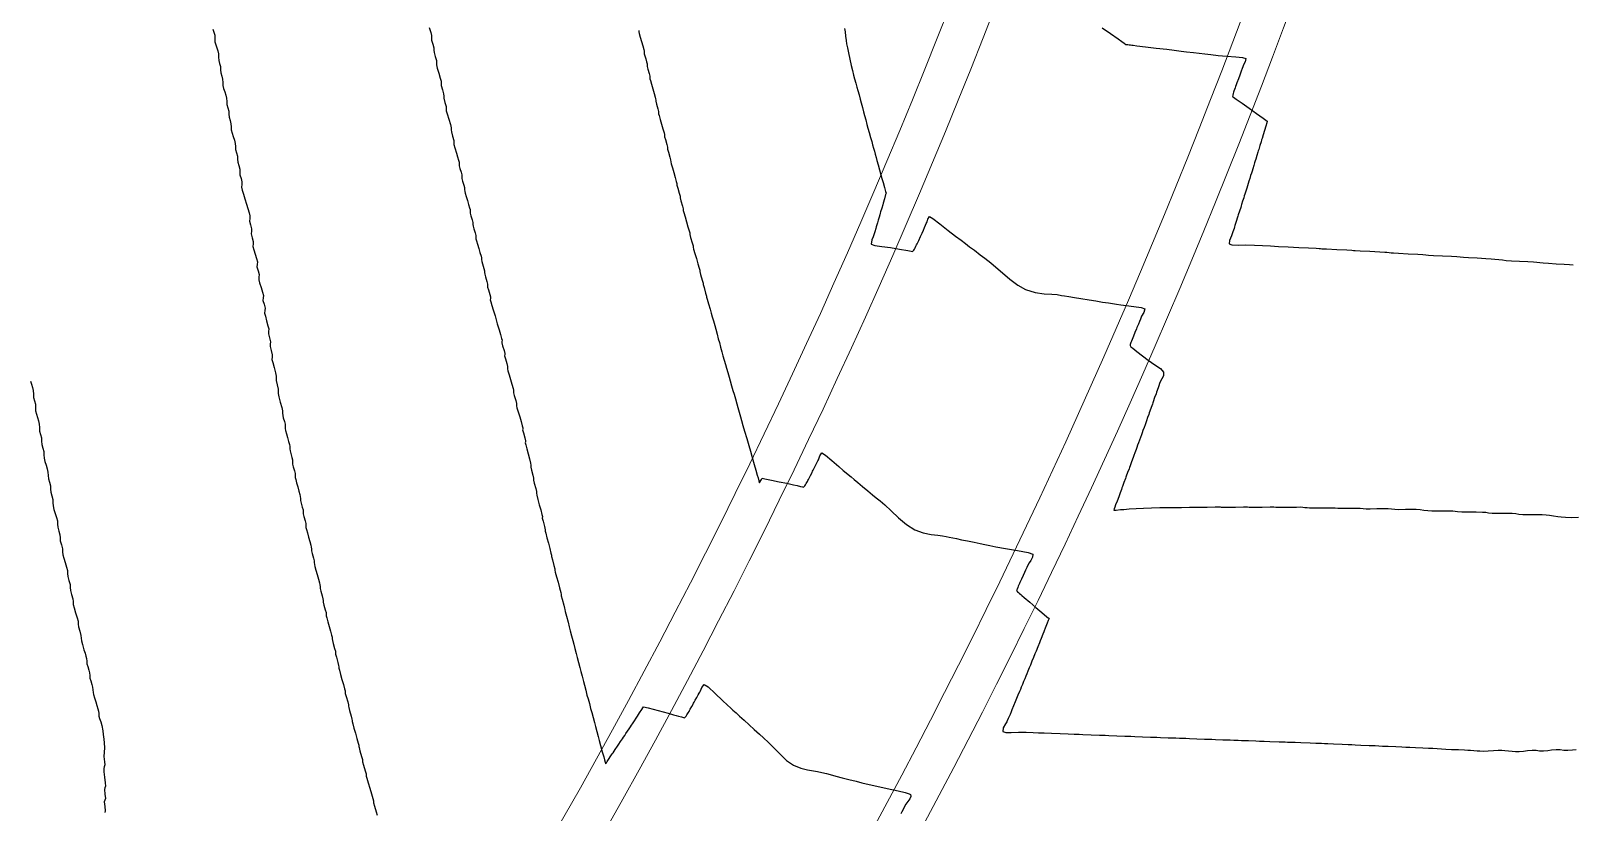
# Model space of a CAD drawing. Header units: millimetres. Extents: x 340454 to 342791, y 6993867 to 6995092.
# Drawn here: x 341823 to 341895.4, y 6994410.2 to 6994447 of the extents above; entities that cross this region are included whole.
import ezdxf

# ---------------------------------------------------------------- set-up
doc = ezdxf.new("R2010")
doc.units = ezdxf.units.MM
doc.header["$LTSCALE"] = 10
for name, color, linetype in [('T-HM-CURVA_INTERMEDIARIA', 45, 'Continuous'), ('T-HM-CURVA_MESTRA', 20, 'Continuous'), ('URB-Calçadas', 2, 'Continuous'), ('URB-Quadras', 3, 'Continuous')]:
    doc.layers.add(name, color=color, linetype=linetype)

msp = doc.modelspace()

# ---------------------------------------------------------------- linework, layer by layer
at = {"layer": 'T-HM-CURVA_INTERMEDIARIA', "color": 45, "linetype": 'Continuous', "lineweight": -3, "flags": 128}
for points, elevation in [([(341841.685, 6994447.112), (341841.751, 6994446.888), (341841.79, 6994446.741), (341841.793, 6994446.634), (341841.796, 6994446.526), (341841.849, 6994446.338), (341841.902, 6994446.152), (341841.905, 6994446.046), (341841.908, 6994445.94), (341841.962, 6994445.751), (341842.016, 6994445.562), (341842.019, 6994445.458), (341842.022, 6994445.354), (341842.061, 6994445.206), (341842.131, 6994444.973), (341842.201, 6994444.736), (341842.241, 6994444.587), (341842.244, 6994444.485), (341842.247, 6994444.383), (341842.303, 6994444.187), (341842.359, 6994443.993), (341842.362, 6994443.893), (341842.365, 6994443.793), (341842.422, 6994443.595), (341842.478, 6994443.4), (341842.481, 6994443.301), (341842.485, 6994443.202), (341842.526, 6994443.051), (341842.599, 6994442.806), (341842.673, 6994442.557), (341842.715, 6994442.404), (341842.718, 6994442.308), (341842.721, 6994442.211), (341842.78, 6994442.008), (341842.838, 6994441.806), (341842.842, 6994441.711), (341842.845, 6994441.617), (341842.888, 6994441.463), (341842.964, 6994441.208), (341843.016, 6994441.03), (341843.061, 6994440.88), (341843.083, 6994440.793), (341843.087, 6994440.701), (341843.091, 6994440.61), (341843.124, 6994440.491), (341843.179, 6994440.309), (341843.212, 6994440.191), (341843.215, 6994440.101), (341843.219, 6994440.011), (341843.252, 6994439.892), (341843.308, 6994439.707), (341843.342, 6994439.589), (341843.345, 6994439.5), (341843.349, 6994439.412), (341843.372, 6994439.325), (341843.418, 6994439.171), (341843.473, 6994438.986), (341843.529, 6994438.799), (341843.576, 6994438.642), (341843.599, 6994438.555), (341843.602, 6994438.469), (341843.606, 6994438.383), (341843.641, 6994438.261), (341843.699, 6994438.069), (341843.733, 6994437.948), (341843.737, 6994437.864), (341843.741, 6994437.78), (341843.776, 6994437.657), (341843.835, 6994437.462), (341843.87, 6994437.341), (341843.873, 6994437.258), (341843.877, 6994437.176), (341843.901, 6994437.089), (341843.949, 6994436.927), (341844.008, 6994436.733), (341844.066, 6994436.536), (341844.116, 6994436.371), (341844.14, 6994436.284), (341844.143, 6994436.204), (341844.147, 6994436.125), (341844.183, 6994436), (341844.245, 6994435.796), (341844.281, 6994435.672), (341844.285, 6994435.594), (341844.288, 6994435.517), (341844.325, 6994435.391), (341844.388, 6994435.184), (341844.424, 6994435.059), (341844.424, 6994434.985), (341844.425, 6994434.911), (341844.462, 6994434.784), (341844.526, 6994434.574), (341844.562, 6994434.45), (341844.556, 6994434.38), (341844.549, 6994434.311), (341844.573, 6994434.225), (341844.626, 6994434.053), (341844.688, 6994433.846), (341844.774, 6994433.556), (341844.88, 6994433.193), (341844.965, 6994432.898), (341845.028, 6994432.683), (341845.081, 6994432.503), (341845.104, 6994432.416), (341845.098, 6994432.352), (341845.093, 6994432.288), (341845.129, 6994432.157), (341845.196, 6994431.932), (341845.233, 6994431.801), (341845.228, 6994431.739), (341845.222, 6994431.677), (341845.26, 6994431.545), (341845.328, 6994431.317), (341845.365, 6994431.186), (341845.36, 6994431.126), (341845.355, 6994431.066), (341845.379, 6994430.977), (341845.434, 6994430.792), (341845.5, 6994430.57), (341845.566, 6994430.345), (341845.622, 6994430.155), (341845.647, 6994430.066), (341845.642, 6994430.009), (341845.638, 6994429.952), (341845.677, 6994429.817), (341845.748, 6994429.58), (341845.787, 6994429.445), (341845.783, 6994429.389), (341845.778, 6994429.334), (341845.804, 6994429.245), (341845.862, 6994429.052), (341845.93, 6994428.822), (341845.997, 6994428.59), (341846.053, 6994428.394), (341846.077, 6994428.305), (341846.074, 6994428.253), (341846.07, 6994428.201), (341846.104, 6994428.065), (341846.166, 6994427.825), (341846.2, 6994427.69), (341846.196, 6994427.64), (341846.192, 6994427.59), (341846.214, 6994427.501), (341846.264, 6994427.306), (341846.324, 6994427.074), (341846.385, 6994426.839), (341846.436, 6994426.64), (341846.458, 6994426.55), (341846.452, 6994426.457), (341846.487, 6994426.317), (341846.552, 6994426.068), (341846.587, 6994425.929), (341846.581, 6994425.839), (341846.617, 6994425.699), (341846.683, 6994425.447), (341846.719, 6994425.307), (341846.713, 6994425.221), (341846.736, 6994425.131), (341846.789, 6994424.927), (341846.853, 6994424.684), (341846.917, 6994424.439), (341846.972, 6994424.231), (341846.995, 6994424.139), (341846.99, 6994424.061), (341847.027, 6994423.916), (341847.096, 6994423.655), (341847.134, 6994423.511), (341847.13, 6994423.436), (341847.154, 6994423.343), (341847.209, 6994423.133), (341847.276, 6994422.881), (341847.343, 6994422.627), (341847.4, 6994422.412), (341847.424, 6994422.318), (341847.426, 6994422.248), (341847.465, 6994422.099), (341847.537, 6994421.829), (341847.576, 6994421.68), (341847.578, 6994421.614), (341847.603, 6994421.52), (341847.661, 6994421.302), (341847.73, 6994421.042), (341847.8, 6994420.779), (341847.859, 6994420.557), (341847.884, 6994420.461), (341847.886, 6994420.403), (341847.926, 6994420.25), (341848.001, 6994419.969), (341848.042, 6994419.817), (341848.044, 6994419.763), (341848.07, 6994419.667), (341848.131, 6994419.442), (341848.202, 6994419.172), (341848.259, 6994418.948), (341848.306, 6994418.756), (341848.364, 6994418.527), (341848.421, 6994418.31), (341848.468, 6994418.138), (341848.526, 6994417.922), (341848.584, 6994417.697), (341848.632, 6994417.508), (341848.692, 6994417.271), (341848.752, 6994417.038), (341848.8, 6994416.853), (341848.861, 6994416.62), (341848.921, 6994416.384), (341848.97, 6994416.197), (341849.031, 6994415.968), (341849.092, 6994415.742), (341849.141, 6994415.562), (341849.202, 6994415.336), (341849.264, 6994415.106), (341849.314, 6994414.917), (341849.377, 6994414.679), (341849.44, 6994414.443), (341849.49, 6994414.255), (341849.554, 6994414.02), (341849.618, 6994413.787), (341849.669, 6994413.601), (341849.733, 6994413.368), (341849.812, 6994413.078), (341849.878, 6994412.834), (341849.914, 6994412.703), (341849.942, 6994412.587), (341849.967, 6994412.509), (341850.002, 6994412.555), (341850.038, 6994412.615), (341850.106, 6994412.715), (341850.219, 6994412.883), (341850.281, 6994412.975), (341850.319, 6994413.032), (341850.417, 6994413.178), (341850.521, 6994413.333), (341850.556, 6994413.385), (341850.591, 6994413.438), (341850.67, 6994413.555), (341850.759, 6994413.689), (341850.811, 6994413.766), (341850.863, 6994413.844), (341850.923, 6994413.934), (341850.995, 6994414.042), (341851.072, 6994414.158), (341851.133, 6994414.25), (341851.181, 6994414.322), (341851.228, 6994414.393), (341851.321, 6994414.533), (341851.403, 6994414.657), (341851.431, 6994414.699), (341851.458, 6994414.741), (341851.562, 6994414.898), (341851.672, 6994415.065), (341851.711, 6994415.133), (341851.753, 6994415.188), (341851.969, 6994415.137), (341852.428, 6994415.014), (341852.898, 6994414.885), (341853.148, 6994414.816), (341853.274, 6994414.782), (341853.393, 6994414.75), (341853.534, 6994414.713), (341853.623, 6994414.69), (341853.669, 6994414.667), (341853.707, 6994414.701), (341853.744, 6994414.75), (341853.784, 6994414.81), (341853.813, 6994414.854), (341853.845, 6994414.906), (341853.885, 6994414.973), (341853.912, 6994415.02), (341853.943, 6994415.074), (341854.011, 6994415.195), (341854.077, 6994415.312), (341854.102, 6994415.356), (341854.126, 6994415.4), (341854.179, 6994415.494), (341854.253, 6994415.626), (341854.319, 6994415.743), (341854.366, 6994415.828), (341854.397, 6994415.883), (341854.428, 6994415.939), (341854.481, 6994416.092), (341854.598, 6994416.243), (341854.784, 6994416.119), (341855.115, 6994415.818), (341855.46, 6994415.485), (341855.692, 6994415.262), (341855.835, 6994415.132), (341855.948, 6994415.029), (341856.091, 6994414.9), (341856.257, 6994414.749), (341856.472, 6994414.553), (341856.711, 6994414.336), (341856.947, 6994414.122), (341857.189, 6994413.903), (341857.382, 6994413.73), (341857.624, 6994413.51), (341857.872, 6994413.262), (341858.158, 6994412.963), (341858.47, 6994412.67), (341858.797, 6994412.441), (341859.133, 6994412.302), (341859.456, 6994412.224), (341859.731, 6994412.182), (341859.922, 6994412.15), (341860.129, 6994412.098), (341860.335, 6994412.046), (341860.518, 6994411.999), (341860.774, 6994411.933), (341861.075, 6994411.856), (341861.392, 6994411.775), (341861.732, 6994411.689), (341862.002, 6994411.622), (341862.343, 6994411.537), (341862.702, 6994411.457), (341863.196, 6994411.355), (341863.705, 6994411.244), (341864.043, 6994411.157), (341864.217, 6994411.099), (341864.281, 6994411.064), (341864.294, 6994411.049), (341864.302, 6994411.023), (341864.297, 6994410.965), (341864.253, 6994410.868), (341864.161, 6994410.738), (341864.067, 6994410.609), (341863.994, 6994410.469), (341863.936, 6994410.356), (341863.884, 6994410.256), (341863.833, 6994410.157)], 706), ([(341851.521, 6994446.977), (341851.522, 6994446.913), (341851.544, 6994446.831), (341851.592, 6994446.661), (341851.65, 6994446.458), (341851.708, 6994446.253), (341851.757, 6994446.08), (341851.779, 6994445.997), (341851.78, 6994445.935), (341851.781, 6994445.874), (341851.808, 6994445.776), (341851.848, 6994445.638), (341851.886, 6994445.504), (341851.912, 6994445.41), (341851.913, 6994445.35), (341851.914, 6994445.29), (341851.949, 6994445.164), (341852.011, 6994444.947), (341852.046, 6994444.822), (341852.047, 6994444.764), (341852.049, 6994444.706), (341852.071, 6994444.622), (341852.122, 6994444.446), (341852.182, 6994444.235), (341852.242, 6994444.021), (341852.293, 6994443.842), (341852.316, 6994443.757), (341852.318, 6994443.702), (341852.319, 6994443.647), (341852.355, 6994443.518), (341852.419, 6994443.294), (341852.455, 6994443.166), (341852.456, 6994443.112), (341852.458, 6994443.059), (341852.481, 6994442.974), (341852.533, 6994442.792), (341852.595, 6994442.574), (341852.657, 6994442.355), (341852.71, 6994442.169), (341852.734, 6994442.084), (341852.735, 6994442.033), (341852.736, 6994441.983), (341852.773, 6994441.851), (341852.84, 6994441.619), (341852.877, 6994441.489), (341852.879, 6994441.39), (341852.917, 6994441.258), (341852.984, 6994441.024), (341853.021, 6994440.893), (341853.024, 6994440.798), (341853.048, 6994440.712), (341853.102, 6994440.523), (341853.167, 6994440.297), (341853.233, 6994440.069), (341853.288, 6994439.876), (341853.312, 6994439.789), (341853.315, 6994439.701), (341853.353, 6994439.565), (341853.423, 6994439.324), (341853.461, 6994439.189), (341853.464, 6994439.104), (341853.503, 6994438.968), (341853.573, 6994438.724), (341853.612, 6994438.589), (341853.614, 6994438.507), (341853.639, 6994438.42), (341853.696, 6994438.223), (341853.764, 6994437.988), (341853.832, 6994437.751), (341853.89, 6994437.551), (341853.915, 6994437.462), (341853.918, 6994437.387), (341853.958, 6994437.248), (341854.031, 6994436.996), (341854.071, 6994436.857), (341854.073, 6994436.786), (341854.098, 6994436.697), (341854.157, 6994436.495), (341854.228, 6994436.252), (341854.298, 6994436.008), (341854.358, 6994435.802), (341854.384, 6994435.712), (341854.386, 6994435.647), (341854.427, 6994435.504), (341854.503, 6994435.244), (341854.544, 6994435.102), (341854.547, 6994435.041), (341854.588, 6994434.898), (341854.665, 6994434.636), (341854.706, 6994434.492), (341854.709, 6994434.435), (341854.735, 6994434.345), (341854.796, 6994434.134), (341854.87, 6994433.882), (341854.928, 6994433.683), (341854.975, 6994433.523), (341855.033, 6994433.322), (341855.091, 6994433.112), (341855.139, 6994432.932), (341855.2, 6994432.707), (341855.26, 6994432.487), (341855.308, 6994432.312), (341855.369, 6994432.092), (341855.43, 6994431.869), (341855.479, 6994431.691), (341855.54, 6994431.477), (341855.6, 6994431.269), (341855.649, 6994431.104), (341855.71, 6994430.896), (341855.771, 6994430.681), (341855.821, 6994430.502), (341855.884, 6994430.276), (341855.947, 6994430.054), (341855.997, 6994429.878), (341856.06, 6994429.656), (341856.123, 6994429.433), (341856.174, 6994429.257), (341856.237, 6994429.035), (341856.3, 6994428.813), (341856.35, 6994428.637), (341856.414, 6994428.415), (341856.492, 6994428.147), (341856.592, 6994427.806), (341856.692, 6994427.464), (341856.77, 6994427.196), (341856.834, 6994426.974), (341856.885, 6994426.797), (341856.948, 6994426.575), (341857.026, 6994426.304), (341857.09, 6994426.077), (341857.128, 6994425.943), (341857.167, 6994425.804), (341857.193, 6994425.717), (341857.232, 6994425.782), (341857.283, 6994425.867), (341857.319, 6994425.926), (341857.45, 6994425.903), (341857.757, 6994425.843), (341858.122, 6994425.769), (341858.481, 6994425.693), (341858.79, 6994425.624), (341858.969, 6994425.584), (341859.125, 6994425.549), (341859.22, 6994425.529), (341859.265, 6994425.508), (341859.321, 6994425.567), (341859.353, 6994425.617), (341859.39, 6994425.68), (341859.418, 6994425.73), (341859.443, 6994425.775), (341859.472, 6994425.829), (341859.498, 6994425.878), (341859.523, 6994425.926), (341859.594, 6994426.066), (341859.665, 6994426.207), (341859.691, 6994426.258), (341859.717, 6994426.309), (341859.762, 6994426.398), (341859.827, 6994426.527), (341859.893, 6994426.658), (341859.938, 6994426.747), (341859.963, 6994426.798), (341859.988, 6994426.848), (341860.031, 6994426.985), (341860.127, 6994427.123), (341860.293, 6994427.02), (341860.596, 6994426.768), (341860.915, 6994426.487), (341861.13, 6994426.299), (341861.26, 6994426.191), (341861.364, 6994426.104), (341861.495, 6994425.995), (341861.637, 6994425.877), (341861.817, 6994425.727), (341862.032, 6994425.548), (341862.28, 6994425.342), (341862.503, 6994425.158), (341862.68, 6994425.011), (341862.859, 6994424.863), (341863.087, 6994424.674), (341863.384, 6994424.402), (341863.727, 6994424.073), (341864.1, 6994423.753), (341864.486, 6994423.506), (341864.879, 6994423.363), (341865.254, 6994423.29), (341865.571, 6994423.255), (341865.792, 6994423.229), (341865.963, 6994423.193), (341866.099, 6994423.165), (341866.27, 6994423.13), (341866.454, 6994423.091), (341866.685, 6994423.042), (341866.961, 6994422.984), (341867.277, 6994422.918), (341867.561, 6994422.859), (341867.785, 6994422.813), (341868.01, 6994422.768), (341868.299, 6994422.709), (341868.754, 6994422.629), (341869.319, 6994422.537), (341869.808, 6994422.441), (341870.039, 6994422.354), (341870.023, 6994422.22), (341869.931, 6994422.07), (341869.855, 6994421.957), (341869.802, 6994421.843), (341869.749, 6994421.729), (341869.696, 6994421.613), (341869.641, 6994421.495), (341869.576, 6994421.356), (341869.493, 6994421.18), (341869.452, 6994421.091), (341869.425, 6994421.033), (341869.402, 6994420.981), (341869.378, 6994420.927), (341869.348, 6994420.856), (341869.321, 6994420.791), (341869.293, 6994420.715), (341869.273, 6994420.652), (341869.311, 6994420.592), (341869.356, 6994420.554), (341869.411, 6994420.509), (341869.462, 6994420.466), (341869.512, 6994420.423), (341869.631, 6994420.322), (341869.885, 6994420.107), (341870.175, 6994419.861), (341870.457, 6994419.622), (341870.693, 6994419.422), (341870.794, 6994419.332), (341870.758, 6994419.242), (341870.707, 6994419.114), (341870.616, 6994418.887), (341870.567, 6994418.764), (341870.548, 6994418.716), (341870.504, 6994418.605), (341870.422, 6994418.402), (341870.376, 6994418.286), (341870.339, 6994418.196), (341870.263, 6994418.007), (341870.183, 6994417.809), (341870.156, 6994417.742), (341870.129, 6994417.675), (341870.062, 6994417.511), (341869.99, 6994417.332), (341869.953, 6994417.242), (341869.917, 6994417.152), (341869.86, 6994417.014), (341869.796, 6994416.855), (341869.75, 6994416.742), (341869.703, 6994416.629), (341869.655, 6994416.51), (341869.601, 6994416.378), (341869.54, 6994416.23), (341869.488, 6994416.105), (341869.446, 6994416.003), (341869.405, 6994415.902), (341869.334, 6994415.731), (341869.271, 6994415.579), (341869.24, 6994415.502), (341869.208, 6994415.425), (341869.127, 6994415.232), (341869.053, 6994415.053), (341869.032, 6994415.001), (341869.01, 6994414.95), (341868.962, 6994414.833), (341868.878, 6994414.633), (341868.833, 6994414.524), (341868.812, 6994414.474), (341868.749, 6994414.381), (341868.646, 6994414.193), (341868.627, 6994414.034), (341868.758, 6994413.987), (341869.017, 6994413.982), (341869.356, 6994413.992), (341869.724, 6994413.991), (341870.041, 6994413.979), (341870.302, 6994413.968), (341870.57, 6994413.958), (341870.907, 6994413.945), (341871.312, 6994413.929), (341871.692, 6994413.914), (341871.975, 6994413.903), (341872.087, 6994413.899), (341872.147, 6994413.897), (341872.208, 6994413.895), (341872.387, 6994413.888), (341872.775, 6994413.873), (341873.164, 6994413.858), (341873.345, 6994413.851), (341873.427, 6994413.849), (341873.603, 6994413.842), (341873.981, 6994413.827), (341874.361, 6994413.812), (341874.54, 6994413.805), (341874.591, 6994413.804), (341874.643, 6994413.802), (341874.816, 6994413.796), (341875.185, 6994413.781), (341875.555, 6994413.767), (341875.732, 6994413.76), (341875.794, 6994413.758), (341875.856, 6994413.756), (341876.027, 6994413.75), (341876.386, 6994413.736), (341876.746, 6994413.722), (341876.921, 6994413.715), (341876.994, 6994413.713), (341877.066, 6994413.711), (341877.14, 6994413.709), (341877.216, 6994413.707), (341877.388, 6994413.7), (341877.741, 6994413.687), (341878.096, 6994413.673), (341878.273, 6994413.666), (341878.359, 6994413.664), (341878.444, 6994413.661), (341878.615, 6994413.655), (341878.957, 6994413.641), (341879.301, 6994413.628), (341879.478, 6994413.622), (341879.574, 6994413.619), (341879.67, 6994413.616), (341879.84, 6994413.61), (341880.17, 6994413.597), (341880.503, 6994413.584), (341880.679, 6994413.578), (341880.786, 6994413.574), (341880.893, 6994413.571), (341881.159, 6994413.561), (341881.603, 6994413.544), (341881.878, 6994413.534), (341881.995, 6994413.53), (341882.113, 6994413.527), (341882.232, 6994413.524), (341882.356, 6994413.52), (341882.623, 6994413.51), (341883.053, 6994413.493), (341883.33, 6994413.483), (341883.462, 6994413.48), (341883.595, 6994413.475), (341883.734, 6994413.467), (341883.89, 6994413.457), (341884.16, 6994413.447), (341884.567, 6994413.432), (341884.851, 6994413.421), (341885.011, 6994413.411), (341885.171, 6994413.401), (341885.441, 6994413.391), (341885.828, 6994413.376), (341886.108, 6994413.365), (341886.281, 6994413.355), (341886.454, 6994413.344), (341886.722, 6994413.333), (341887.09, 6994413.32), (341887.366, 6994413.308), (341887.551, 6994413.297), (341887.736, 6994413.285), (341888.001, 6994413.274), (341888.352, 6994413.261), (341888.624, 6994413.25), (341888.822, 6994413.238), (341889.019, 6994413.225), (341889.223, 6994413.212), (341889.432, 6994413.199), (341889.696, 6994413.188), (341890.031, 6994413.176), (341890.303, 6994413.164), (341890.46, 6994413.155), (341890.585, 6994413.147), (341890.742, 6994413.136), (341890.902, 6994413.123), (341891.034, 6994413.112), (341891.199, 6994413.107), (341891.422, 6994413.117), (341891.663, 6994413.137), (341891.893, 6994413.147), (341892.066, 6994413.142), (341892.204, 6994413.13), (341892.377, 6994413.115), (341892.553, 6994413.099), (341892.699, 6994413.085), (341892.881, 6994413.082), (341893.085, 6994413.102), (341893.274, 6994413.135), (341893.486, 6994413.155), (341893.676, 6994413.147), (341893.827, 6994413.126), (341894.017, 6994413.118), (341894.22, 6994413.137), (341894.397, 6994413.168), (341894.608, 6994413.187), (341894.808, 6994413.179), (341894.967, 6994413.157), (341895.167, 6994413.147), (341895.374, 6994413.162), (341895.549, 6994413.188)], 707), ([(341861.189, 6994447.072), (341861.212, 6994446.91), (341861.24, 6994446.709), (341861.267, 6994446.511), (341861.287, 6994446.354), (341861.32, 6994446.157), (341861.367, 6994445.924), (341861.433, 6994445.63), (341861.501, 6994445.333), (341861.559, 6994445.09), (341861.613, 6994444.878), (341861.658, 6994444.71), (341861.714, 6994444.506), (341861.769, 6994444.306), (341861.813, 6994444.147), (341861.869, 6994443.947), (341861.924, 6994443.743), (341861.969, 6994443.572), (341862.026, 6994443.359), (341862.082, 6994443.148), (341862.127, 6994442.981), (341862.184, 6994442.77), (341862.241, 6994442.558), (341862.287, 6994442.389), (341862.344, 6994442.181), (341862.409, 6994441.947), (341862.463, 6994441.756), (341862.505, 6994441.605), (341862.548, 6994441.445), (341862.588, 6994441.298), (341862.628, 6994441.155), (341862.668, 6994441.012), (341862.708, 6994440.867), (341862.764, 6994440.665), (341862.832, 6994440.419), (341862.894, 6994440.197), (341862.944, 6994440.019), (341862.998, 6994439.826), (341863.062, 6994439.6), (341863.116, 6994439.411), (341863.138, 6994439.328), (341863.119, 6994439.262), (341863.061, 6994439.06), (341863.002, 6994438.856), (341862.98, 6994438.781), (341862.935, 6994438.626), (341862.885, 6994438.455), (341862.864, 6994438.383), (341862.843, 6994438.311), (341862.81, 6994438.199), (341862.768, 6994438.058), (341862.734, 6994437.94), (341862.704, 6994437.84), (341862.679, 6994437.754), (341862.653, 6994437.668), (341862.606, 6994437.507), (341862.565, 6994437.37), (341862.54, 6994437.284), (341862.465, 6994437.14), (341862.436, 6994436.935), (341862.607, 6994436.868), (341862.943, 6994436.826), (341863.346, 6994436.773), (341863.777, 6994436.698), (341864.155, 6994436.632), (341864.32, 6994436.604), (341864.386, 6994436.58), (341864.44, 6994436.643), (341864.47, 6994436.694), (341864.505, 6994436.759), (341864.544, 6994436.835), (341864.575, 6994436.899), (341864.598, 6994436.948), (341864.625, 6994437.006), (341864.671, 6994437.108), (341864.757, 6994437.298), (341864.827, 6994437.452), (341864.892, 6994437.596), (341864.942, 6994437.708), (341864.993, 6994437.819), (341865.029, 6994437.899), (341865.069, 6994437.989), (341865.104, 6994438.109), (341865.178, 6994438.232), (341865.339, 6994438.135), (341865.667, 6994437.885), (341866.057, 6994437.578), (341866.406, 6994437.307), (341866.661, 6994437.115), (341866.865, 6994436.961), (341867.06, 6994436.814), (341867.287, 6994436.643), (341867.562, 6994436.433), (341867.78, 6994436.267), (341868.055, 6994436.057), (341868.299, 6994435.852), (341868.606, 6994435.579), (341868.956, 6994435.284), (341869.324, 6994435.012), (341869.691, 6994434.808), (341870.14, 6994434.665), (341870.567, 6994434.601), (341870.927, 6994434.578), (341871.177, 6994434.559), (341871.372, 6994434.527), (341871.527, 6994434.503), (341871.722, 6994434.471), (341871.982, 6994434.428), (341872.293, 6994434.376), (341872.674, 6994434.313), (341872.998, 6994434.261), (341873.311, 6994434.211), (341873.579, 6994434.169), (341873.767, 6994434.139), (341873.97, 6994434.106), (341874.173, 6994434.073), (341874.416, 6994434.046), (341874.779, 6994434.008), (341875.117, 6994433.959), (341875.288, 6994433.897), (341875.249, 6994433.722), (341875.144, 6994433.546), (341875.089, 6994433.413), (341875.04, 6994433.295), (341874.988, 6994433.168), (341874.949, 6994433.075), (341874.924, 6994433.013), (341874.898, 6994432.951), (341874.825, 6994432.775), (341874.756, 6994432.61), (341874.723, 6994432.528), (341874.693, 6994432.451), (341874.665, 6994432.378), (341874.641, 6994432.311), (341874.611, 6994432.219), (341874.597, 6994432.163), (341874.643, 6994432.103), (341874.724, 6994432.039), (341874.922, 6994431.885), (341875.181, 6994431.685), (341875.442, 6994431.482), (341875.764, 6994431.261), (341876.033, 6994431.082), (341876.173, 6994430.911), (341876.168, 6994430.751), (341876.091, 6994430.602), (341876.004, 6994430.427), (341875.933, 6994430.223), (341875.873, 6994430.053), (341875.846, 6994429.977), (341875.82, 6994429.903), (341875.755, 6994429.718), (341875.687, 6994429.527), (341875.668, 6994429.472), (341875.649, 6994429.418), (341875.59, 6994429.252), (341875.527, 6994429.076), (341875.502, 6994429.004), (341875.476, 6994428.933), (341875.424, 6994428.785), (341875.367, 6994428.626), (341875.335, 6994428.537), (341875.303, 6994428.448), (341875.257, 6994428.319), (341875.205, 6994428.175), (341875.167, 6994428.069), (341875.129, 6994427.963), (341875.088, 6994427.85), (341875.043, 6994427.725), (341874.996, 6994427.594), (341874.954, 6994427.478), (341874.917, 6994427.376), (341874.88, 6994427.274), (341874.827, 6994427.128), (341874.778, 6994426.994), (341874.747, 6994426.909), (341874.716, 6994426.824), (341874.657, 6994426.662), (341874.601, 6994426.51), (341874.576, 6994426.442), (341874.551, 6994426.373), (341874.486, 6994426.196), (341874.424, 6994426.026), (341874.405, 6994425.975), (341874.386, 6994425.923), (341874.314, 6994425.73), (341874.245, 6994425.543), (341874.219, 6994425.472), (341874.193, 6994425.403), (341874.135, 6994425.247), (341874.066, 6994425.06), (341873.991, 6994424.86), (341873.922, 6994424.674), (341873.886, 6994424.577), (341873.851, 6994424.499), (341873.832, 6994424.433), (341873.944, 6994424.435), (341874.152, 6994424.454), (341874.311, 6994424.466), (341874.563, 6994424.485), (341874.879, 6994424.505), (341875.231, 6994424.524), (341875.614, 6994424.539), (341875.99, 6994424.548), (341876.276, 6994424.554), (341876.392, 6994424.555), (341876.449, 6994424.551), (341876.626, 6994424.554), (341877.012, 6994424.562), (341877.399, 6994424.57), (341877.579, 6994424.573), (341877.664, 6994424.566), (341877.839, 6994424.569), (341878.216, 6994424.577), (341878.595, 6994424.584), (341878.774, 6994424.587), (341878.83, 6994424.582), (341878.886, 6994424.577), (341878.944, 6994424.571), (341879.003, 6994424.566), (341879.181, 6994424.569), (341879.556, 6994424.575), (341879.934, 6994424.581), (341880.117, 6994424.583), (341880.191, 6994424.576), (341880.264, 6994424.569), (341880.441, 6994424.571), (341880.806, 6994424.577), (341881.173, 6994424.582), (341881.357, 6994424.584), (341881.446, 6994424.576), (341881.535, 6994424.567), (341881.712, 6994424.569), (341882.065, 6994424.574), (341882.421, 6994424.578), (341882.607, 6994424.58), (341882.711, 6994424.571), (341882.815, 6994424.56), (341882.922, 6994424.548), (341883.033, 6994424.539), (341883.216, 6994424.539), (341883.561, 6994424.543), (341883.911, 6994424.546), (341884.105, 6994424.546), (341884.231, 6994424.534), (341884.357, 6994424.522), (341884.541, 6994424.522), (341884.872, 6994424.525), (341885.207, 6994424.528), (341885.406, 6994424.527), (341885.548, 6994424.513), (341885.691, 6994424.499), (341885.879, 6994424.498), (341886.194, 6994424.501), (341886.514, 6994424.504), (341886.717, 6994424.503), (341886.877, 6994424.486), (341887.038, 6994424.47), (341887.23, 6994424.468), (341887.531, 6994424.471), (341887.836, 6994424.474), (341888.04, 6994424.472), (341888.218, 6994424.456), (341888.396, 6994424.434), (341888.58, 6994424.412), (341888.771, 6994424.395), (341889.063, 6994424.392), (341889.464, 6994424.395), (341889.766, 6994424.392), (341889.973, 6994424.37), (341890.18, 6994424.348), (341890.469, 6994424.344), (341890.85, 6994424.347), (341891.15, 6994424.343), (341891.312, 6994424.328), (341891.441, 6994424.309), (341891.603, 6994424.293), (341891.889, 6994424.29), (341892.249, 6994424.292), (341892.547, 6994424.287), (341892.724, 6994424.27), (341892.864, 6994424.249), (341893.04, 6994424.232), (341893.323, 6994424.227), (341893.663, 6994424.23), (341893.957, 6994424.224), (341894.149, 6994424.208), (341894.301, 6994424.188), (341894.492, 6994424.163), (341894.689, 6994424.138), (341894.852, 6994424.116), (341895.058, 6994424.098), (341895.343, 6994424.092), (341895.661, 6994424.094)], 708), ([(341873.296, 6994447.096), (341873.683, 6994446.826), (341874.039, 6994446.577), (341874.217, 6994446.452), (341874.317, 6994446.379), (341874.4, 6994446.324), (341874.492, 6994446.31), (341874.562, 6994446.304), (341874.622, 6994446.297), (341874.679, 6994446.29), (341874.75, 6994446.282), (341874.92, 6994446.261), (341875.323, 6994446.212), (341875.833, 6994446.15), (341876.327, 6994446.09), (341876.678, 6994446.048), (341876.998, 6994446.009), (341877.253, 6994445.978), (341877.574, 6994445.939), (341877.851, 6994445.907), (341878.11, 6994445.877), (341878.392, 6994445.845), (341878.735, 6994445.806), (341879.149, 6994445.768), (341879.56, 6994445.736), (341879.883, 6994445.702), (341880.032, 6994445.657), (341880, 6994445.495), (341879.923, 6994445.355), (341879.891, 6994445.268), (341879.86, 6994445.181), (341879.816, 6994445.062), (341879.749, 6994444.876), (341879.686, 6994444.702), (341879.618, 6994444.517), (341879.585, 6994444.425), (341879.556, 6994444.348), (341879.53, 6994444.274), (341879.503, 6994444.196), (341879.478, 6994444.121), (341879.462, 6994444.073), (341879.445, 6994444.015), (341879.425, 6994443.94), (341879.414, 6994443.866), (341879.46, 6994443.838), (341879.58, 6994443.754), (341879.862, 6994443.555), (341880.197, 6994443.317), (341880.544, 6994443.07), (341880.846, 6994442.854), (341880.979, 6994442.759), (341881.045, 6994442.712), (341881.025, 6994442.64), (341880.975, 6994442.475), (341880.915, 6994442.279), (341880.854, 6994442.078), (341880.802, 6994441.906), (341880.778, 6994441.828), (341880.753, 6994441.746), (341880.698, 6994441.565), (341880.641, 6994441.376), (341880.622, 6994441.315), (341880.603, 6994441.253), (341880.555, 6994441.094), (341880.502, 6994440.924), (341880.477, 6994440.842), (341880.452, 6994440.761), (341880.41, 6994440.624), (341880.363, 6994440.471), (341880.331, 6994440.37), (341880.3, 6994440.269), (341880.264, 6994440.153), (341880.222, 6994440.018), (341880.183, 6994439.891), (341880.147, 6994439.777), (341880.114, 6994439.671), (341880.081, 6994439.565), (341880.035, 6994439.418), (341879.994, 6994439.286), (341879.966, 6994439.198), (341879.939, 6994439.111), (341879.887, 6994438.947), (341879.839, 6994438.794), (341879.817, 6994438.726), (341879.796, 6994438.657), (341879.738, 6994438.476), (341879.684, 6994438.303), (341879.668, 6994438.253), (341879.652, 6994438.203), (341879.589, 6994438.004), (341879.527, 6994437.812), (341879.507, 6994437.748), (341879.483, 6994437.673), (341879.429, 6994437.505), (341879.37, 6994437.321), (341879.266, 6994437.102), (341879.248, 6994436.943), (341879.386, 6994436.901), (341879.671, 6994436.892), (341880.044, 6994436.894), (341880.447, 6994436.887), (341880.827, 6994436.867), (341881.192, 6994436.848), (341881.579, 6994436.827), (341882.023, 6994436.804), (341882.52, 6994436.779), (341882.986, 6994436.756), (341883.334, 6994436.739), (341883.479, 6994436.732), (341883.54, 6994436.725), (341883.6, 6994436.719), (341883.826, 6994436.707), (341884.305, 6994436.683), (341884.787, 6994436.659), (341885.02, 6994436.647), (341885.1, 6994436.639), (341885.18, 6994436.632), (341885.402, 6994436.62), (341885.863, 6994436.597), (341886.327, 6994436.574), (341886.561, 6994436.561), (341886.663, 6994436.552), (341886.765, 6994436.541), (341886.87, 6994436.53), (341886.98, 6994436.519), (341887.209, 6994436.507), (341887.657, 6994436.484), (341888.111, 6994436.46), (341888.356, 6994436.446), (341888.487, 6994436.433), (341888.618, 6994436.42), (341888.847, 6994436.407), (341889.272, 6994436.385), (341889.703, 6994436.363), (341889.953, 6994436.348), (341890.107, 6994436.332), (341890.262, 6994436.316), (341890.496, 6994436.303), (341890.898, 6994436.282), (341891.305, 6994436.261), (341891.556, 6994436.246), (341891.735, 6994436.228), (341891.914, 6994436.208), (341892.093, 6994436.188), (341892.272, 6994436.17), (341892.51, 6994436.156), (341892.895, 6994436.136), (341893.287, 6994436.114), (341893.55, 6994436.098), (341893.713, 6994436.082), (341893.842, 6994436.066), (341894.006, 6994436.049), (341894.254, 6994436.034), (341894.619, 6994436.014), (341894.986, 6994435.994), (341895.242, 6994435.978), (341895.415, 6994435.96)], 709), ([(341822.956, 6994430.498), (341823.002, 6994430.351), (341823.047, 6994430.202), (341823.083, 6994430.049), (341823.09, 6994429.887), (341823.098, 6994429.722), (341823.139, 6994429.569), (341823.181, 6994429.416), (341823.188, 6994429.256), (341823.196, 6994429.094), (341823.233, 6994428.937), (341823.281, 6994428.783), (341823.33, 6994428.626), (341823.367, 6994428.468), (341823.375, 6994428.309), (341823.382, 6994428.149), (341823.426, 6994427.988), (341823.47, 6994427.829), (341823.478, 6994427.672), (341823.486, 6994427.515), (341823.531, 6994427.351), (341823.575, 6994427.19), (341823.583, 6994427.035), (341823.591, 6994426.88), (341823.629, 6994426.722), (341823.683, 6994426.551), (341823.737, 6994426.374), (341823.775, 6994426.216), (341823.784, 6994426.063), (341823.792, 6994425.91), (341823.839, 6994425.739), (341823.886, 6994425.571), (341823.895, 6994425.42), (341823.903, 6994425.269), (341823.951, 6994425.096), (341823.999, 6994424.925), (341824.008, 6994424.776), (341824.016, 6994424.628), (341824.056, 6994424.468), (341824.114, 6994424.279), (341824.173, 6994424.085), (341824.214, 6994423.924), (341824.223, 6994423.777), (341824.231, 6994423.631), (341824.282, 6994423.45), (341824.333, 6994423.271), (341824.342, 6994423.127), (341824.351, 6994422.983), (341824.403, 6994422.8), (341824.454, 6994422.619), (341824.463, 6994422.477), (341824.472, 6994422.335), (341824.514, 6994422.172), (341824.577, 6994421.965), (341824.642, 6994421.753), (341824.685, 6994421.589), (341824.694, 6994421.45), (341824.703, 6994421.311), (341824.758, 6994421.119), (341824.812, 6994420.929), (341824.821, 6994420.792), (341824.83, 6994420.656), (341824.886, 6994420.461), (341824.942, 6994420.269), (341824.951, 6994420.134), (341824.96, 6994420), (341825.004, 6994419.834), (341825.073, 6994419.608), (341825.144, 6994419.377), (341825.189, 6994419.209), (341825.198, 6994419.077), (341825.208, 6994418.946), (341825.266, 6994418.742), (341825.325, 6994418.541), (341825.334, 6994418.412), (341825.344, 6994418.283), (341825.39, 6994418.114), (341825.463, 6994417.873), (341825.515, 6994417.702), (341825.558, 6994417.56), (341825.585, 6994417.456), (341825.594, 6994417.33), (341825.604, 6994417.204), (341825.64, 6994417.075), (341825.693, 6994416.908), (341825.728, 6994416.781), (341825.737, 6994416.658), (341825.747, 6994416.535), (341825.783, 6994416.405), (341825.837, 6994416.233), (341825.873, 6994416.106), (341825.883, 6994415.985), (341825.893, 6994415.864), (341825.919, 6994415.76), (341825.965, 6994415.611), (341826.021, 6994415.429), (341826.077, 6994415.245), (341826.124, 6994415.091), (341826.151, 6994414.987), (341826.161, 6994414.87), (341826.171, 6994414.752), (341826.202, 6994414.644), (341826.254, 6994414.485), (341826.304, 6994414.304), (341826.351, 6994414.054), (341826.372, 6994413.889), (341826.383, 6994413.776), (341826.392, 6994413.662), (341826.414, 6994413.502), (341826.433, 6994413.261), (341826.419, 6994413.059), (341826.404, 6994412.858), (341826.428, 6994412.605), (341826.446, 6994412.455), (341826.419, 6994412.369), (341826.393, 6994412.282), (341826.405, 6994412.131), (341826.435, 6994411.876), (341826.465, 6994411.618), (341826.478, 6994411.465), (341826.452, 6994411.381), (341826.426, 6994411.297), (341826.448, 6994411.089), (341826.47, 6994410.882), (341826.444, 6994410.799), (341826.419, 6994410.716), (341826.441, 6994410.507), (341826.463, 6994410.299), (341826.439, 6994410.217)], 704)]:
    msp.add_lwpolyline(points, dxfattribs=dict(at, elevation=elevation))
at = {"layer": 'T-HM-CURVA_MESTRA', "color": 20, "linetype": 'Continuous', "lineweight": -3, "elevation": 705, "flags": 128}
msp.add_lwpolyline([(341831.525, 6994447.036), (341831.566, 6994446.895), (341831.606, 6994446.754), (341831.612, 6994446.602), (341831.617, 6994446.448), (341831.653, 6994446.305), (341831.7, 6994446.163), (341831.746, 6994446.021), (341831.783, 6994445.875), (341831.789, 6994445.725), (341831.795, 6994445.572), (341831.837, 6994445.425), (341831.879, 6994445.28), (341831.885, 6994445.13), (341831.891, 6994444.98), (341831.934, 6994444.832), (341831.977, 6994444.685), (341831.983, 6994444.537), (341831.989, 6994444.388), (341832.026, 6994444.242), (341832.076, 6994444.09), (341832.127, 6994443.935), (341832.164, 6994443.788), (341832.171, 6994443.641), (341832.177, 6994443.494), (341832.222, 6994443.34), (341832.267, 6994443.188), (341832.273, 6994443.043), (341832.28, 6994442.898), (341832.325, 6994442.743), (341832.37, 6994442.589), (341832.377, 6994442.445), (341832.384, 6994442.302), (341832.421, 6994442.156), (341832.476, 6994441.989), (341832.531, 6994441.818), (341832.569, 6994441.671), (341832.576, 6994441.53), (341832.583, 6994441.389), (341832.63, 6994441.227), (341832.677, 6994441.068), (341832.684, 6994440.928), (341832.691, 6994440.788), (341832.74, 6994440.623), (341832.787, 6994440.463), (341832.788, 6994440.328), (341832.79, 6994440.192), (341832.841, 6994440.024), (341832.887, 6994439.864), (341832.875, 6994439.736), (341832.864, 6994439.608), (341832.9, 6994439.465), (341832.963, 6994439.276), (341833.024, 6994439.07), (341833.099, 6994438.811), (341833.16, 6994438.601), (341833.223, 6994438.402), (341833.259, 6994438.257), (341833.248, 6994438.132), (341833.237, 6994438.007), (341833.287, 6994437.833), (341833.338, 6994437.66), (341833.327, 6994437.536), (341833.317, 6994437.413), (341833.368, 6994437.237), (341833.419, 6994437.062), (341833.408, 6994436.94), (341833.398, 6994436.818), (341833.436, 6994436.671), (341833.502, 6994436.463), (341833.569, 6994436.252), (341833.608, 6994436.102), (341833.598, 6994435.983), (341833.588, 6994435.863), (341833.642, 6994435.68), (341833.695, 6994435.499), (341833.686, 6994435.381), (341833.677, 6994435.263), (341833.716, 6994435.113), (341833.786, 6994434.895), (341833.854, 6994434.674), (341833.892, 6994434.523), (341833.883, 6994434.407), (341833.874, 6994434.292), (341833.921, 6994434.107), (341833.968, 6994433.923), (341833.96, 6994433.809), (341833.951, 6994433.695), (341833.985, 6994433.545), (341834.046, 6994433.323), (341834.108, 6994433.097), (341834.143, 6994432.945), (341834.135, 6994432.833), (341834.127, 6994432.722), (341834.176, 6994432.53), (341834.225, 6994432.34), (341834.217, 6994432.23), (341834.21, 6994432.12), (341834.26, 6994431.927), (341834.309, 6994431.734), (341834.302, 6994431.626), (341834.295, 6994431.517), (341834.331, 6994431.364), (341834.396, 6994431.128), (341834.462, 6994430.888), (341834.499, 6994430.733), (341834.492, 6994430.627), (341834.485, 6994430.521), (341834.537, 6994430.321), (341834.59, 6994430.122), (341834.584, 6994430.017), (341834.579, 6994429.912), (341834.617, 6994429.755), (341834.685, 6994429.508), (341834.753, 6994429.259), (341834.793, 6994429.099), (341834.796, 6994428.992), (341834.799, 6994428.886), (341834.829, 6994428.765), (341834.878, 6994428.592), (341834.908, 6994428.472), (341834.911, 6994428.367), (341834.914, 6994428.263), (341834.936, 6994428.17), (341834.977, 6994428.023), (341835.025, 6994427.845), (341835.075, 6994427.664), (341835.116, 6994427.513), (341835.138, 6994427.42), (341835.141, 6994427.319), (341835.145, 6994427.217), (341835.176, 6994427.093), (341835.227, 6994426.91), (341835.259, 6994426.788), (341835.262, 6994426.688), (341835.265, 6994426.589), (341835.297, 6994426.464), (341835.35, 6994426.278), (341835.381, 6994426.155), (341835.385, 6994426.057), (341835.388, 6994425.96), (341835.411, 6994425.867), (341835.454, 6994425.711), (341835.506, 6994425.522), (341835.559, 6994425.33), (341835.603, 6994425.17), (341835.625, 6994425.077), (341835.629, 6994424.982), (341835.632, 6994424.888), (341835.666, 6994424.76), (341835.721, 6994424.564), (341835.754, 6994424.438), (341835.757, 6994424.346), (341835.761, 6994424.253), (341835.794, 6994424.125), (341835.851, 6994423.926), (341835.884, 6994423.799), (341835.888, 6994423.709), (341835.891, 6994423.618), (341835.914, 6994423.525), (341835.961, 6994423.359), (341836.016, 6994423.159), (341836.072, 6994422.956), (341836.12, 6994422.786), (341836.143, 6994422.693), (341836.147, 6994422.606), (341836.15, 6994422.519), (341836.185, 6994422.387), (341836.244, 6994422.178), (341836.279, 6994422.048), (341836.283, 6994421.963), (341836.287, 6994421.878), (341836.31, 6994421.785), (341836.359, 6994421.611), (341836.417, 6994421.402), (341836.476, 6994421.19), (341836.526, 6994421.012), (341836.55, 6994420.918), (341836.554, 6994420.836), (341836.558, 6994420.755), (341836.594, 6994420.62), (341836.656, 6994420.4), (341836.692, 6994420.266), (341836.696, 6994420.187), (341836.7, 6994420.108), (341836.737, 6994419.972), (341836.8, 6994419.749), (341836.837, 6994419.614), (341836.84, 6994419.537), (341836.844, 6994419.461), (341836.869, 6994419.367), (341836.921, 6994419.182), (341836.983, 6994418.961), (341837.046, 6994418.737), (341837.099, 6994418.548), (341837.124, 6994418.454), (341837.128, 6994418.381), (341837.132, 6994418.308), (341837.17, 6994418.168), (341837.237, 6994417.933), (341837.275, 6994417.795), (341837.278, 6994417.724), (341837.282, 6994417.654), (341837.321, 6994417.513), (341837.389, 6994417.275), (341837.427, 6994417.135), (341837.431, 6994417.067), (341837.435, 6994416.999), (341837.461, 6994416.904), (341837.516, 6994416.709), (341837.583, 6994416.475), (341837.65, 6994416.239), (341837.706, 6994416.039), (341837.732, 6994415.943), (341837.736, 6994415.879), (341837.74, 6994415.814), (341837.78, 6994415.67), (341837.852, 6994415.42), (341837.892, 6994415.276), (341837.895, 6994415.215), (341837.899, 6994415.153), (341837.94, 6994415.007), (341838.013, 6994414.754), (341838.053, 6994414.609), (341838.057, 6994414.55), (341838.061, 6994414.491), (341838.087, 6994414.394), (341838.147, 6994414.188), (341838.218, 6994413.941), (341838.289, 6994413.692), (341838.35, 6994413.48), (341838.377, 6994413.383), (341838.38, 6994413.328), (341838.384, 6994413.273), (341838.426, 6994413.123), (341838.503, 6994412.858), (341838.545, 6994412.708), (341838.549, 6994412.656), (341838.552, 6994412.604), (341838.596, 6994412.452), (341838.673, 6994412.184), (341838.716, 6994412.033), (341838.723, 6994411.934), (341838.751, 6994411.836), (341838.814, 6994411.618), (341838.89, 6994411.357), (341838.966, 6994411.094), (341839.031, 6994410.871), (341839.059, 6994410.771), (341839.065, 6994410.681), (341839.11, 6994410.525), (341839.192, 6994410.244), (341839.237, 6994410.088)], dxfattribs=at)
at = {"layer": 'URB-Calçadas', "lineweight": 0}
for points in [[(341790.258, 6994378.782, 0.100605), (341775.734, 6994403.864, -0.415224), (341775.807, 6994413.121, 0.158402), (341824.186, 6994548.245, -0.007285), (341825.32, 6994581.538, -0.591007), (341835.826, 6994587.824, -0.071689), (341885.087, 6994551.851, -0.211405), (341888.091, 6994544.335, -0.173668), (341813.942, 6994358.869, -0.435412), (341804.363, 6994357.388, -0.187892)], [(341827.146, 6994357.511, 0.674455), (341829.743, 6994350.432), (341886.536, 6994344.823, 0.027308), (341894.942, 6994344.783, 0.314642), (341900.382, 6994348.375, 0.109349), (341958.834, 6994497.792, 0.387106), (341955.234, 6994505.6, -0.038911), (341909.32, 6994532.857, 0.617633), (341898.03, 6994527.356, -0.153932)]]:
    msp.add_lwpolyline(points, format="xyb", close=True, dxfattribs=at)
at = {"layer": 'URB-Quadras', "color": 252, "lineweight": 0}
msp.add_lwpolyline([(341777.389, 6994411.898, 0.158416), (341826.185, 6994548.198, -0.007287), (341827.318, 6994581.441, -0.549481), (341834.654, 6994585.615, -0.071144), (341883.012, 6994550.383, -0.213403), (341886.029, 6994542.797, -0.172257), (341812.444, 6994360.194, -0.382994), (341805.809, 6994359.427, -0.188977), (341792.674, 6994379.442, 0.101092), (341777.604, 6994405.523, -0.360343)], format="xyb", close=True, dxfattribs=at)
msp.add_lwpolyline([(341829.989, 6994352.92, -0.607091), (341828.669, 6994356.214, 0.15394), (341900.022, 6994527.177, -0.57716), (341907.881, 6994530.813, 0.038911), (341954.128, 6994503.357, -0.328035), (341956.858, 6994498.1, -0.109349), (341898.721, 6994349.489, -0.236826), (341894.818, 6994347.28, -0.027145), (341886.733, 6994347.315), (341829.989, 6994352.92)], format="xyb", dxfattribs=at)

doc.saveas('drawing.dxf')
